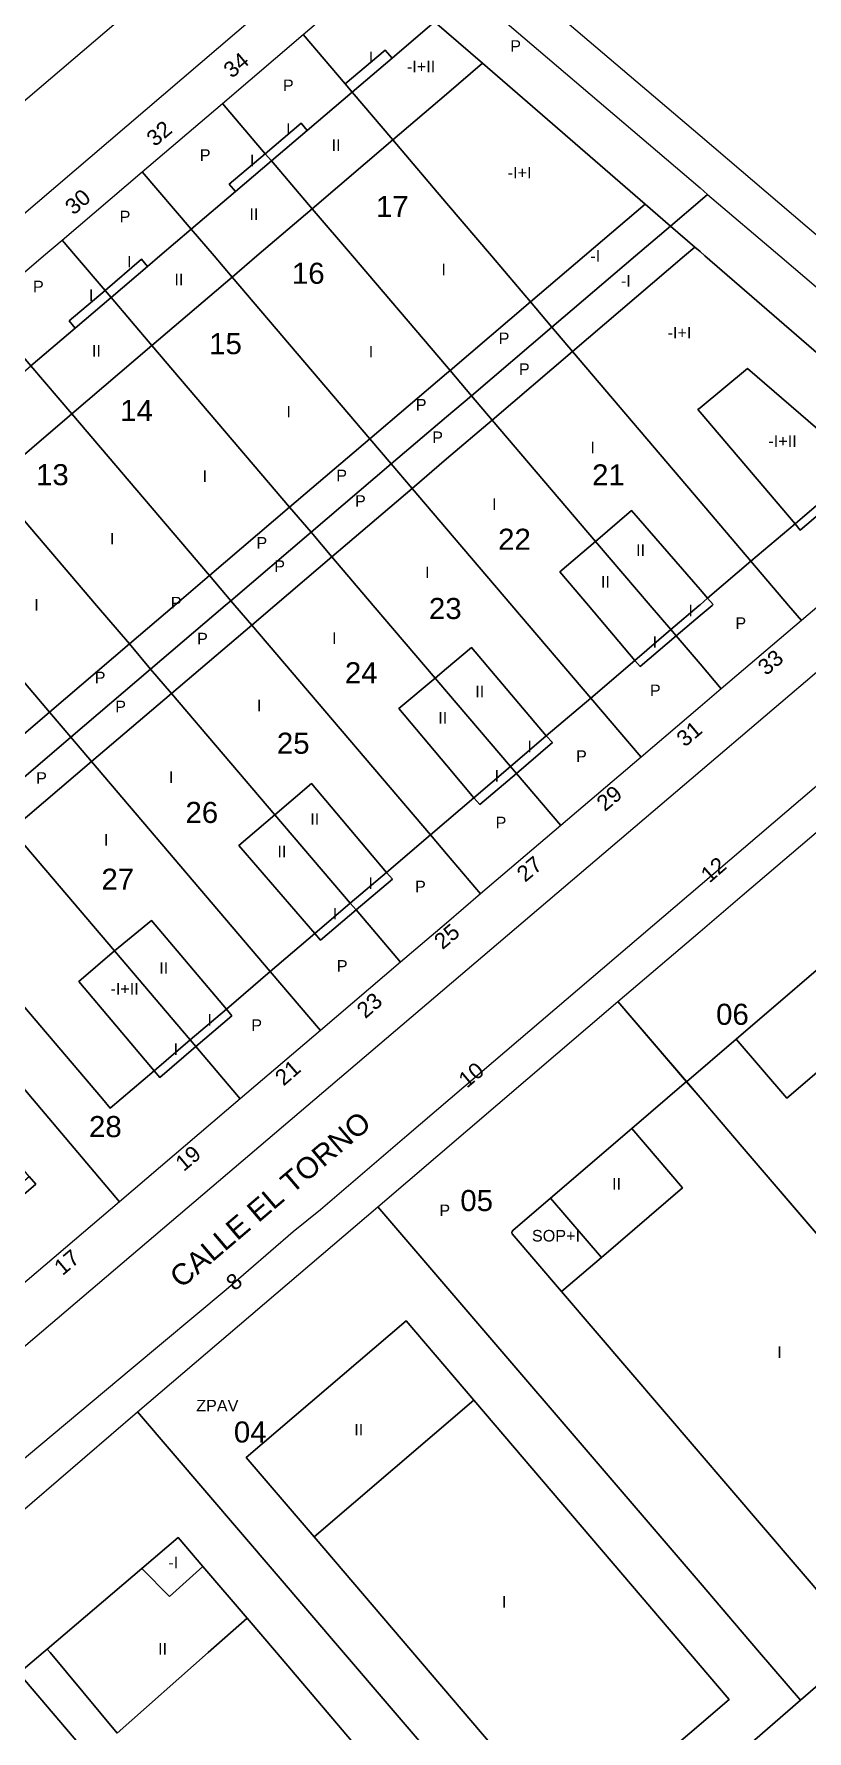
# Model space of a CAD drawing. Header units: millimetres. Extents: x 2440 to 3220, y 1839 to 2413.
# Drawn here: x 2644.1 to 2717.5, y 2163.7 to 2324.8 of the extents above; entities that cross this region are included whole.
import ezdxf
from ezdxf.enums import TextEntityAlignment as Align

# ---------------------------------------------------------------- set-up
doc = ezdxf.new("R2010")
doc.units = ezdxf.units.MM
for name, color, linetype in [('140200', 6, 'Continuous'), ('145201', 1, 'Continuous'), ('BORDILLO', 8, 'Continuous'), ('PG-AA', 8, 'Continuous'), ('PG-LI', 4, 'Continuous'), ('PG-LP', 6, 'Continuous'), ('TXT_CALLE', 7, 'Continuous'), ('TXT_NUM_POLICIA', 7, 'Continuous')]:
    doc.layers.add(name, color=color, linetype=linetype)
doc.styles.add('Arial', font='Arial Regular.ttf')
doc.styles.get("Standard").update_dxf_attribs({"font": 'ARIAL.TTF'})

msp = doc.modelspace()

# ---------------------------------------------------------------- linework, layer by layer
at = {"layer": '140200'}
for points in [[(2673.66, 2320.08), (2669.67, 2324.76), (2678.26, 2332.08), (2682.06, 2331.78), (2683.28, 2330.74), (2707.36, 2310.21), (2708.08, 2309.6), (2707.36, 2308.99), (2704.55, 2306.59), (2701.22, 2303.75), (2693.29, 2297), (2691.26, 2299.39), (2687.55, 2303.75), (2683.28, 2308.77), (2678.18, 2314.76), (2674.32, 2319.3), (2673.66, 2320.08), (2673.66, 2320.08)], [(2666.08, 2313.45), (2662.01, 2318.23), (2669.67, 2324.76), (2673.66, 2320.08), (2674.32, 2319.3), (2678.18, 2314.76), (2683.28, 2308.77), (2687.55, 2303.75), (2691.26, 2299.39), (2693.29, 2297), (2685.65, 2290.49), (2683.62, 2292.88), (2683.28, 2293.28), (2674.35, 2303.75), (2670.53, 2308.23), (2666.66, 2312.77), (2666.08, 2313.45), (2666.08, 2313.45)], [(2659.05, 2306.29), (2654.4, 2311.74), (2662.01, 2318.23), (2666.08, 2313.45), (2666.66, 2312.77), (2670.53, 2308.23), (2674.35, 2303.75), (2683.28, 2293.28), (2683.62, 2292.88), (2685.65, 2290.49), (2683.28, 2288.47), (2678.04, 2284.01), (2676.01, 2286.39), (2662.92, 2301.74), (2661.21, 2303.75), (2659.05, 2306.29), (2659.05, 2306.29)], [(2648.07, 2303.75), (2646.79, 2305.25), (2654.4, 2311.74), (2659.05, 2306.29), (2661.21, 2303.75), (2662.92, 2301.74), (2676.01, 2286.39), (2678.04, 2284.01), (2670.42, 2277.52), (2668.39, 2279.9), (2655.31, 2295.25), (2651.43, 2299.8), (2650.86, 2300.47), (2648.07, 2303.75), (2648.07, 2303.75)], [(2695.26, 2294.69), (2693.29, 2297), (2701.22, 2303.75), (2704.55, 2306.59), (2707.36, 2308.99), (2708.08, 2309.6), (2714.94, 2303.75), (2734.16, 2287.36), (2734.86, 2284.36), (2718.68, 2270.58), (2716.99, 2269.14), (2715.76, 2270.58), (2712.2, 2274.77), (2707.36, 2280.46), (2695.26, 2294.69), (2695.26, 2294.69)], [(2643.82, 2293.32), (2639.17, 2298.76), (2645.03, 2303.75), (2646.79, 2305.25), (2648.07, 2303.75), (2650.86, 2300.47), (2651.43, 2299.8), (2655.31, 2295.25), (2668.39, 2279.9), (2670.42, 2277.52), (2662.81, 2271.03), (2660.78, 2273.41), (2647.7, 2288.76), (2643.82, 2293.32), (2643.82, 2293.32)], [(2635.63, 2287.5), (2631.56, 2292.28), (2639.17, 2298.76), (2643.82, 2293.32), (2647.7, 2288.76), (2660.78, 2273.41), (2662.81, 2271.03), (2662.28, 2270.58), (2655.19, 2264.54), (2653.17, 2266.92), (2650.05, 2270.58), (2640.09, 2282.26), (2636.2, 2286.83), (2635.63, 2287.5), (2635.63, 2287.5)], [(2687.62, 2288.18), (2685.65, 2290.49), (2693.29, 2297), (2695.26, 2294.69), (2707.36, 2280.46), (2712.2, 2274.77), (2715.76, 2270.58), (2716.99, 2269.14), (2709.38, 2262.66), (2707.36, 2265.03), (2705.1, 2267.68), (2704.59, 2268.28), (2702.63, 2270.58), (2697.44, 2276.66), (2687.62, 2288.18), (2687.62, 2288.18)], [(2628.63, 2280.38), (2624, 2285.83), (2631.56, 2292.28), (2635.63, 2287.5), (2636.2, 2286.83), (2640.09, 2282.26), (2650.05, 2270.58), (2653.17, 2266.92), (2655.19, 2264.54), (2647.61, 2258.08), (2645.59, 2260.46), (2636.97, 2270.58), (2632.52, 2275.81), (2628.63, 2280.38), (2628.63, 2280.38)], [(2680.01, 2281.69), (2678.04, 2284.01), (2683.28, 2288.47), (2685.65, 2290.49), (2687.62, 2288.18), (2697.44, 2276.66), (2702.63, 2270.58), (2704.59, 2268.28), (2705.1, 2267.68), (2707.36, 2265.03), (2709.38, 2262.66), (2707.36, 2260.94), (2701.77, 2256.17), (2696.98, 2261.79), (2689.49, 2270.58), (2683.28, 2277.86), (2680.01, 2281.69), (2680.01, 2281.69)], [(2620.43, 2274.6), (2616.39, 2279.34), (2624, 2285.83), (2628.63, 2280.38), (2632.52, 2275.81), (2636.97, 2270.58), (2645.59, 2260.46), (2647.61, 2258.08), (2640, 2251.6), (2637.98, 2253.97), (2624.92, 2269.32), (2623.85, 2270.58), (2621.02, 2273.9), (2620.43, 2274.6), (2620.43, 2274.6)], [(2672.4, 2275.2), (2670.42, 2277.52), (2678.04, 2284.01), (2680.01, 2281.69), (2683.28, 2277.86), (2689.49, 2270.58), (2696.98, 2261.79), (2701.77, 2256.17), (2694.14, 2249.68), (2689.92, 2254.64), (2689.36, 2255.29), (2683.28, 2262.42), (2682.21, 2263.68), (2676.33, 2270.58), (2672.4, 2275.2), (2672.4, 2275.2)], [(2663.19, 2270.58), (2662.81, 2271.03), (2670.42, 2277.52), (2672.4, 2275.2), (2676.33, 2270.58), (2682.21, 2263.68), (2683.28, 2262.42), (2689.36, 2255.29), (2689.92, 2254.64), (2694.14, 2249.68), (2686.52, 2243.19), (2683.28, 2247.01), (2681.76, 2248.8), (2664.79, 2268.71), (2663.19, 2270.58), (2663.19, 2270.58)], [(2657.17, 2262.22), (2655.19, 2264.54), (2662.28, 2270.58), (2662.81, 2271.03), (2663.19, 2270.58), (2664.79, 2268.71), (2681.76, 2248.8), (2683.28, 2247.01), (2686.52, 2243.19), (2683.28, 2240.43), (2678.92, 2236.71), (2674.7, 2241.67), (2674.15, 2242.31), (2666.99, 2250.71), (2657.17, 2262.22), (2657.17, 2262.22)], [(2649.59, 2255.76), (2647.61, 2258.08), (2655.19, 2264.54), (2657.17, 2262.22), (2666.99, 2250.71), (2674.15, 2242.31), (2674.7, 2241.67), (2678.92, 2236.71), (2671.31, 2230.22), (2666.55, 2235.82), (2649.59, 2255.76), (2649.59, 2255.76)], [(2641.98, 2249.27), (2640, 2251.6), (2647.61, 2258.08), (2649.59, 2255.76), (2666.55, 2235.82), (2671.31, 2230.22), (2663.7, 2223.73), (2659.48, 2228.7), (2658.94, 2229.33), (2651.75, 2237.78), (2641.98, 2249.27), (2641.98, 2249.27)], [(2699.57, 2232.97), (2707.36, 2239.62), (2711.37, 2243.04), (2722.44, 2252.49), (2762.07, 2205.7), (2746.36, 2192.14), (2739.58, 2186.29), (2711.37, 2219.2), (2707.36, 2223.88), (2699.57, 2232.97), (2699.57, 2232.97)], [(2643.98, 2223.75), (2628.65, 2241.93), (2632.4, 2245.12), (2640, 2251.6), (2641.98, 2249.27), (2651.75, 2237.78), (2658.94, 2229.33), (2659.48, 2228.7), (2663.7, 2223.73), (2652.23, 2213.96), (2643.98, 2223.75), (2643.98, 2223.75)], [(2619.14, 2229.8), (2617.15, 2232.13), (2624.75, 2238.61), (2628.65, 2241.93), (2643.98, 2223.75), (2652.23, 2213.96), (2640.91, 2204.31), (2636.75, 2209.19), (2636.11, 2209.94), (2632.19, 2214.53), (2624.31, 2223.75), (2619.14, 2229.8), (2619.14, 2229.8)], [(2676.75, 2213.5), (2699.57, 2232.97), (2707.36, 2223.88), (2711.37, 2219.2), (2739.58, 2186.29), (2722.12, 2171.18), (2716.9, 2166.66), (2713.02, 2171.18), (2711.37, 2173.11), (2707.36, 2177.79), (2676.75, 2213.5), (2676.75, 2213.5)], [(2653.93, 2194.03), (2676.75, 2213.5), (2707.36, 2177.79), (2711.37, 2173.11), (2713.02, 2171.18), (2716.9, 2166.66), (2711.37, 2161.86), (2707.36, 2158.38), (2696.75, 2149.18), (2694.24, 2147), (2692.37, 2149.18), (2673.51, 2171.18), (2653.93, 2194.03), (2653.93, 2194.03)], [(2631.41, 2174.68), (2653.93, 2194.03), (2673.51, 2171.18), (2692.37, 2149.18), (2694.24, 2147), (2680.64, 2135.11), (2671.67, 2127.31), (2634.38, 2171.18), (2631.41, 2174.68), (2631.41, 2174.68)], [(2719.23, 2056.1), (2707.35, 2071.54), (2707.17, 2071.78), (2667.37, 2123.52), (2669.13, 2125.11), (2671.67, 2127.31), (2680.64, 2135.11), (2694.24, 2147), (2696.75, 2149.18), (2707.36, 2158.38), (2711.37, 2161.86), (2716.9, 2166.66), (2722.12, 2171.18)]]:
    msp.add_lwpolyline(points, dxfattribs=at)
at = {"layer": 'BORDILLO'}
for points in [[(2520.3, 2213.75), (2586.96, 2270.58), (2670.39, 2341.71)], [(2550.29, 2171.18), (2527.06, 2198.05), (2525.02, 2200.6), (2524.52, 2201.87), (2524.23, 2202.98), (2524.3, 2204.09), (2524.82, 2205.84), (2525.58, 2207.12), (2526.3, 2207.87), (2527.24, 2208.79), (2599.6, 2270.58), (2677.08, 2336.75), (2678.11, 2337.31), (2679.53, 2337.91), (2681.22, 2338.14), (2682.75, 2338.05), (2684.36, 2337.51), (2685.02, 2337.03), (2687.61, 2334.82), (2686.28, 2333.14), (2707.36, 2315.18), (2736.55, 2290.3)], [(2725.88, 2270.58), (2707.36, 2254.82), (2609.06, 2171.18)], [(2621.09, 2171.18), (2637.32, 2184.73), (2653.35, 2198.12), (2662.35, 2205.66), (2668.72, 2211.14), (2671.31, 2213.25), (2679.53, 2220.27), (2687.75, 2227.29), (2707.36, 2244.03), (2729.23, 2262.68)]]:
    msp.add_lwpolyline(points, dxfattribs=at)
at = {"layer": 'PG-LI'}
for points in [[(2669.67, 2324.76), (2678.26, 2332.08), (2682.06, 2331.78), (2683.28, 2330.74), (2707.36, 2310.21), (2708.08, 2309.6), (2707.36, 2308.99), (2704.55, 2306.59), (2702.15, 2308.67), (2686.71, 2322.04), (2683.28, 2325.01), (2682.16, 2325.98), (2678.11, 2322.53), (2677.46, 2323.28), (2673.66, 2320.08), (2669.67, 2324.76), (2669.67, 2324.76)], [(2662.01, 2318.23), (2669.67, 2324.76), (2673.66, 2320.08), (2674.32, 2319.3), (2670.07, 2315.67), (2669.48, 2316.36), (2666.08, 2313.45), (2662.01, 2318.23), (2662.01, 2318.23)], [(2674.32, 2319.3), (2678.11, 2322.53), (2682.16, 2325.98), (2683.28, 2325.01), (2686.71, 2322.04), (2683.28, 2319.11), (2678.18, 2314.76), (2674.32, 2319.3), (2674.32, 2319.3)], [(2673.66, 2320.08), (2677.46, 2323.28), (2678.11, 2322.53), (2674.32, 2319.3), (2673.66, 2320.08), (2673.66, 2320.08)], [(2678.18, 2314.76), (2683.28, 2319.11), (2686.71, 2322.04), (2702.15, 2308.67), (2696.38, 2303.75), (2691.26, 2299.39), (2687.55, 2303.75), (2683.28, 2308.77), (2678.18, 2314.76), (2678.18, 2314.76)], [(2654.4, 2311.74), (2662.01, 2318.23), (2666.08, 2313.45), (2662.66, 2310.58), (2663.26, 2309.87), (2659.05, 2306.29), (2654.4, 2311.74), (2654.4, 2311.74)], [(2666.66, 2312.77), (2670.07, 2315.67), (2674.32, 2319.3), (2678.18, 2314.76), (2670.53, 2308.23), (2666.66, 2312.77), (2666.66, 2312.77)], [(2666.08, 2313.45), (2669.48, 2316.36), (2670.07, 2315.67), (2666.66, 2312.77), (2666.08, 2313.45), (2666.08, 2313.45)], [(2662.66, 2310.58), (2666.08, 2313.45), (2666.66, 2312.77), (2663.26, 2309.87), (2662.66, 2310.58), (2662.66, 2310.58)], [(2670.53, 2308.23), (2678.18, 2314.76), (2683.28, 2308.77), (2687.55, 2303.75), (2691.26, 2299.39), (2683.62, 2292.88), (2683.28, 2293.28), (2674.35, 2303.75), (2670.53, 2308.23), (2670.53, 2308.23)], [(2646.79, 2305.25), (2654.4, 2311.74), (2659.05, 2306.29), (2656.07, 2303.75), (2654.89, 2302.75), (2654.32, 2303.44), (2650.86, 2300.47), (2648.07, 2303.75), (2646.79, 2305.25), (2646.79, 2305.25)], [(2659.05, 2306.29), (2663.26, 2309.87), (2666.66, 2312.77), (2670.53, 2308.23), (2665.28, 2303.75), (2662.92, 2301.74), (2661.21, 2303.75), (2659.05, 2306.29), (2659.05, 2306.29)], [(2691.26, 2299.39), (2696.38, 2303.75), (2702.15, 2308.67), (2704.55, 2306.59), (2701.22, 2303.75), (2693.29, 2297), (2691.26, 2299.39), (2691.26, 2299.39)], [(2704.55, 2306.59), (2707.36, 2308.99), (2708.08, 2309.6), (2714.94, 2303.75), (2734.16, 2287.36), (2734.86, 2284.36), (2718.68, 2270.58), (2716.99, 2269.14), (2715.76, 2270.58), (2712.2, 2274.77), (2716.38, 2278.34), (2716.88, 2277.73), (2723.22, 2283.12), (2722.7, 2283.73), (2726.86, 2287.28), (2707.83, 2303.75), (2707.36, 2304.16), (2706.86, 2304.59), (2704.55, 2306.59), (2704.55, 2306.59)], [(2662.92, 2301.74), (2665.28, 2303.75), (2670.53, 2308.23), (2674.35, 2303.75), (2683.28, 2293.28), (2683.62, 2292.88), (2683.28, 2292.59), (2676.01, 2286.39), (2662.92, 2301.74), (2662.92, 2301.74)], [(2651.43, 2299.8), (2654.89, 2302.75), (2656.07, 2303.75), (2659.05, 2306.29), (2661.21, 2303.75), (2662.92, 2301.74), (2655.31, 2295.25), (2651.43, 2299.8), (2651.43, 2299.8)], [(2693.29, 2297), (2701.22, 2303.75), (2704.55, 2306.59), (2706.86, 2304.59), (2705.88, 2303.75), (2695.26, 2294.69), (2693.29, 2297), (2693.29, 2297)], [(2639.17, 2298.76), (2645.03, 2303.75), (2646.79, 2305.25), (2648.07, 2303.75), (2650.86, 2300.47), (2647.46, 2297.58), (2648.03, 2296.9), (2643.82, 2293.32), (2639.17, 2298.76), (2639.17, 2298.76)], [(2695.26, 2294.69), (2705.88, 2303.75), (2706.86, 2304.59), (2707.36, 2304.16), (2707.83, 2303.75), (2726.86, 2287.28), (2722.7, 2283.73), (2711.86, 2293.08), (2707.36, 2289.35), (2707.16, 2289.18), (2707.36, 2288.94), (2716.38, 2278.34), (2712.2, 2274.77), (2707.36, 2280.46), (2695.26, 2294.69), (2695.26, 2294.69)], [(2650.86, 2300.47), (2654.32, 2303.44), (2654.89, 2302.75), (2651.43, 2299.8), (2650.86, 2300.47), (2650.86, 2300.47)], [(2647.46, 2297.58), (2650.86, 2300.47), (2651.43, 2299.8), (2648.03, 2296.9), (2647.46, 2297.58), (2647.46, 2297.58)], [(2655.31, 2295.25), (2662.92, 2301.74), (2676.01, 2286.39), (2668.39, 2279.9), (2655.31, 2295.25), (2655.31, 2295.25)], [(2643.82, 2293.32), (2648.03, 2296.9), (2651.43, 2299.8), (2655.31, 2295.25), (2647.7, 2288.76), (2643.82, 2293.32), (2643.82, 2293.32)], [(2683.62, 2292.88), (2691.26, 2299.39), (2693.29, 2297), (2685.65, 2290.49), (2683.62, 2292.88), (2683.62, 2292.88)], [(2685.65, 2290.49), (2693.29, 2297), (2695.26, 2294.69), (2687.62, 2288.18), (2685.65, 2290.49), (2685.65, 2290.49)], [(2647.7, 2288.76), (2655.31, 2295.25), (2668.39, 2279.9), (2660.78, 2273.41), (2647.7, 2288.76), (2647.7, 2288.76)], [(2687.62, 2288.18), (2695.26, 2294.69), (2707.36, 2280.46), (2712.2, 2274.77), (2708.08, 2271.26), (2707.36, 2272.09), (2700.86, 2279.58), (2697.44, 2276.66), (2687.62, 2288.18), (2687.62, 2288.18)], [(2636.2, 2286.83), (2639.66, 2289.78), (2643.82, 2293.32), (2647.7, 2288.76), (2640.09, 2282.26), (2636.2, 2286.83), (2636.2, 2286.83)], [(2676.01, 2286.39), (2683.28, 2292.59), (2683.62, 2292.88), (2685.65, 2290.49), (2683.28, 2288.47), (2678.04, 2284.01), (2676.01, 2286.39), (2676.01, 2286.39)], [(2716.38, 2278.34), (2707.36, 2288.94), (2707.16, 2289.18), (2707.36, 2289.35), (2711.86, 2293.08), (2722.7, 2283.73), (2716.38, 2278.34), (2716.38, 2278.34)], [(2678.04, 2284.01), (2683.28, 2288.47), (2685.65, 2290.49), (2687.62, 2288.18), (2683.28, 2284.48), (2680.01, 2281.69), (2678.04, 2284.01), (2678.04, 2284.01)], [(2640.09, 2282.26), (2647.7, 2288.76), (2660.78, 2273.41), (2657.46, 2270.58), (2653.17, 2266.92), (2650.05, 2270.58), (2640.09, 2282.26), (2640.09, 2282.26)], [(2680.01, 2281.69), (2683.28, 2284.48), (2687.62, 2288.18), (2697.44, 2276.66), (2694.06, 2273.78), (2696.76, 2270.58), (2701.17, 2265.36), (2696.98, 2261.79), (2689.49, 2270.58), (2683.28, 2277.86), (2680.01, 2281.69), (2680.01, 2281.69)], [(2668.39, 2279.9), (2676.01, 2286.39), (2678.04, 2284.01), (2670.42, 2277.52), (2668.39, 2279.9), (2668.39, 2279.9)], [(2670.42, 2277.52), (2678.04, 2284.01), (2680.01, 2281.69), (2672.4, 2275.2), (2670.42, 2277.52), (2670.42, 2277.52)], [(2716.38, 2278.34), (2722.7, 2283.73), (2723.22, 2283.12), (2716.88, 2277.73), (2716.38, 2278.34), (2716.38, 2278.34)], [(2632.52, 2275.81), (2640.09, 2282.26), (2650.05, 2270.58), (2653.17, 2266.92), (2645.59, 2260.46), (2636.97, 2270.58), (2632.52, 2275.81), (2632.52, 2275.81)], [(2672.4, 2275.2), (2680.01, 2281.69), (2683.28, 2277.86), (2689.49, 2270.58), (2696.98, 2261.79), (2692.76, 2258.19), (2685.66, 2266.58), (2683.28, 2264.58), (2682.21, 2263.68), (2676.33, 2270.58), (2672.4, 2275.2), (2672.4, 2275.2)], [(2660.78, 2273.41), (2668.39, 2279.9), (2670.42, 2277.52), (2662.81, 2271.03), (2660.78, 2273.41), (2660.78, 2273.41)], [(2697.44, 2276.66), (2700.86, 2279.58), (2707.36, 2272.09), (2708.08, 2271.26), (2707.36, 2270.65), (2707.28, 2270.58), (2704.59, 2268.28), (2702.63, 2270.58), (2697.44, 2276.66), (2697.44, 2276.66)], [(2662.81, 2271.03), (2670.42, 2277.52), (2672.4, 2275.2), (2666.98, 2270.58), (2664.79, 2268.71), (2663.19, 2270.58), (2662.81, 2271.03), (2662.81, 2271.03)], [(2694.06, 2273.78), (2697.44, 2276.66), (2702.63, 2270.58), (2704.59, 2268.28), (2701.17, 2265.36), (2696.76, 2270.58), (2694.06, 2273.78), (2694.06, 2273.78)], [(2624.92, 2269.32), (2626.4, 2270.58), (2632.52, 2275.81), (2636.97, 2270.58), (2645.59, 2260.46), (2637.98, 2253.97), (2624.92, 2269.32), (2624.92, 2269.32)], [(2664.79, 2268.71), (2666.98, 2270.58), (2672.4, 2275.2), (2676.33, 2270.58), (2682.21, 2263.68), (2678.76, 2260.78), (2683.28, 2255.42), (2685.89, 2252.33), (2683.28, 2250.1), (2681.76, 2248.8), (2664.79, 2268.71), (2664.79, 2268.71)], [(2705.1, 2267.68), (2707.36, 2269.61), (2708.5, 2270.58), (2708.61, 2270.67), (2708.08, 2271.26), (2712.2, 2274.77), (2715.76, 2270.58), (2716.99, 2269.14), (2709.38, 2262.66), (2707.36, 2265.03), (2705.1, 2267.68), (2705.1, 2267.68)], [(2653.17, 2266.92), (2657.46, 2270.58), (2660.78, 2273.41), (2662.81, 2271.03), (2662.28, 2270.58), (2655.19, 2264.54), (2653.17, 2266.92), (2653.17, 2266.92)], [(2655.19, 2264.54), (2662.28, 2270.58), (2662.81, 2271.03), (2663.19, 2270.58), (2664.79, 2268.71), (2657.17, 2262.22), (2655.19, 2264.54), (2655.19, 2264.54)], [(2704.59, 2268.28), (2707.28, 2270.58), (2707.36, 2270.65), (2708.08, 2271.26), (2708.61, 2270.67), (2708.5, 2270.58), (2707.36, 2269.61), (2705.1, 2267.68), (2704.59, 2268.28), (2704.59, 2268.28)], [(2657.17, 2262.22), (2664.79, 2268.71), (2681.76, 2248.8), (2677.59, 2245.24), (2670.46, 2253.68), (2666.99, 2250.71), (2657.17, 2262.22), (2657.17, 2262.22)], [(2701.17, 2265.36), (2704.59, 2268.28), (2705.1, 2267.68), (2701.66, 2264.78), (2701.17, 2265.36), (2701.17, 2265.36)], [(2645.59, 2260.46), (2653.17, 2266.92), (2655.19, 2264.54), (2647.61, 2258.08), (2645.59, 2260.46), (2645.59, 2260.46)], [(2696.98, 2261.79), (2701.17, 2265.36), (2701.66, 2264.78), (2705.1, 2267.68), (2707.36, 2265.03), (2709.38, 2262.66), (2707.36, 2260.94), (2701.77, 2256.17), (2696.98, 2261.79), (2696.98, 2261.79)], [(2682.21, 2263.68), (2683.28, 2264.58), (2685.66, 2266.58), (2692.76, 2258.19), (2689.36, 2255.29), (2683.28, 2262.42), (2682.21, 2263.68), (2682.21, 2263.68)], [(2647.61, 2258.08), (2655.19, 2264.54), (2657.17, 2262.22), (2649.59, 2255.76), (2647.61, 2258.08), (2647.61, 2258.08)], [(2678.76, 2260.78), (2682.21, 2263.68), (2683.28, 2262.42), (2689.36, 2255.29), (2685.89, 2252.33), (2683.28, 2255.42), (2678.76, 2260.78), (2678.76, 2260.78)], [(2649.59, 2255.76), (2657.17, 2262.22), (2666.99, 2250.71), (2663.56, 2247.78), (2670.79, 2239.44), (2666.55, 2235.82), (2649.59, 2255.76), (2649.59, 2255.76)], [(2689.92, 2254.64), (2693.36, 2257.58), (2692.76, 2258.19), (2696.98, 2261.79), (2701.77, 2256.17), (2694.14, 2249.68), (2689.92, 2254.64), (2689.92, 2254.64)], [(2637.98, 2253.97), (2645.59, 2260.46), (2647.61, 2258.08), (2640, 2251.6), (2637.98, 2253.97), (2637.98, 2253.97)], [(2640, 2251.6), (2647.61, 2258.08), (2649.59, 2255.76), (2641.98, 2249.27), (2640, 2251.6), (2640, 2251.6)], [(2689.36, 2255.29), (2692.76, 2258.19), (2693.36, 2257.58), (2689.92, 2254.64), (2689.36, 2255.29), (2689.36, 2255.29)], [(2641.98, 2249.27), (2649.59, 2255.76), (2666.55, 2235.82), (2662.38, 2232.26), (2655.26, 2240.68), (2651.75, 2237.78), (2641.98, 2249.27), (2641.98, 2249.27)], [(2681.76, 2248.8), (2683.28, 2250.1), (2685.89, 2252.33), (2686.46, 2251.68), (2689.92, 2254.64), (2694.14, 2249.68), (2686.52, 2243.19), (2683.28, 2247.01), (2681.76, 2248.8), (2681.76, 2248.8)], [(2685.89, 2252.33), (2689.36, 2255.29), (2689.92, 2254.64), (2686.46, 2251.68), (2685.89, 2252.33), (2685.89, 2252.33)], [(2666.99, 2250.71), (2670.46, 2253.68), (2677.59, 2245.24), (2674.15, 2242.31), (2666.99, 2250.71), (2666.99, 2250.71)], [(2706.07, 2225.37), (2699.57, 2232.97), (2707.36, 2239.62), (2711.37, 2243.04), (2722.44, 2252.49), (2762.07, 2205.7), (2746.36, 2192.14), (2739.58, 2186.29), (2736.66, 2189.69), (2752.65, 2203.39), (2752.72, 2203.48), (2752.75, 2203.59), (2752.74, 2203.71), (2727.1, 2233.66), (2722.48, 2239.05), (2722.39, 2239.12), (2722.28, 2239.15), (2722.16, 2239.14), (2710.78, 2229.41), (2706.07, 2225.37), (2706.07, 2225.37)], [(2663.56, 2247.78), (2666.99, 2250.71), (2674.15, 2242.31), (2670.79, 2239.44), (2663.56, 2247.78), (2663.56, 2247.78)], [(2634.38, 2242.8), (2641.98, 2249.27), (2651.75, 2237.78), (2648.36, 2234.87), (2655.52, 2226.41), (2652.39, 2223.75), (2651.36, 2222.87), (2650.61, 2223.75), (2634.38, 2242.8), (2634.38, 2242.8)], [(2674.7, 2241.67), (2678.16, 2244.58), (2677.59, 2245.24), (2681.76, 2248.8), (2683.28, 2247.01), (2686.52, 2243.19), (2683.28, 2240.43), (2678.92, 2236.71), (2674.7, 2241.67), (2674.7, 2241.67)], [(2628.65, 2241.93), (2632.4, 2245.12), (2634.38, 2242.8), (2650.61, 2223.75), (2651.36, 2222.87), (2652.39, 2223.75), (2655.52, 2226.41), (2656.06, 2225.78), (2659.48, 2228.7), (2663.7, 2223.73), (2652.23, 2213.96), (2643.98, 2223.75), (2628.65, 2241.93), (2628.65, 2241.93)], [(2674.15, 2242.31), (2677.59, 2245.24), (2678.16, 2244.58), (2674.7, 2241.67), (2674.15, 2242.31), (2674.15, 2242.31)], [(2617.15, 2232.13), (2624.75, 2238.61), (2628.65, 2241.93), (2643.98, 2223.75), (2652.23, 2213.96), (2640.91, 2204.31), (2636.75, 2209.19), (2644.29, 2215.63), (2643.66, 2216.37), (2639.75, 2220.97), (2637.39, 2223.75), (2626.74, 2236.27), (2619.14, 2229.8), (2617.15, 2232.13), (2617.15, 2232.13)], [(2666.55, 2235.82), (2670.79, 2239.44), (2671.33, 2238.8), (2674.7, 2241.67), (2678.92, 2236.71), (2671.31, 2230.22), (2666.55, 2235.82), (2666.55, 2235.82)], [(2670.79, 2239.44), (2674.15, 2242.31), (2674.7, 2241.67), (2671.33, 2238.8), (2670.79, 2239.44), (2670.79, 2239.44)], [(2651.75, 2237.78), (2655.26, 2240.68), (2662.38, 2232.26), (2658.94, 2229.33), (2651.75, 2237.78), (2651.75, 2237.78)], [(2648.36, 2234.87), (2651.75, 2237.78), (2658.94, 2229.33), (2655.52, 2226.41), (2648.36, 2234.87), (2648.36, 2234.87)], [(2727.1, 2233.66), (2715.6, 2223.8), (2710.78, 2229.41), (2722.16, 2239.14), (2722.28, 2239.15), (2722.39, 2239.12), (2722.48, 2239.05), (2727.1, 2233.66), (2727.1, 2233.66)], [(2659.48, 2228.7), (2662.89, 2231.63), (2662.38, 2232.26), (2666.55, 2235.82), (2671.31, 2230.22), (2663.7, 2223.73), (2659.48, 2228.7), (2659.48, 2228.7)], [(2736.66, 2189.69), (2739.58, 2186.29), (2722.12, 2171.18), (2716.9, 2166.66), (2713.02, 2171.18), (2711.37, 2173.11), (2707.36, 2177.79), (2676.75, 2213.5), (2699.57, 2232.97), (2706.07, 2225.38), (2700.88, 2220.92), (2693.17, 2214.31), (2689.6, 2211.25), (2689.53, 2211.16), (2689.5, 2211.05), (2689.51, 2210.93), (2694.19, 2205.44), (2719.77, 2175.6), (2719.86, 2175.52), (2720.09, 2175.5), (2720.2, 2175.56), (2736.66, 2189.69), (2736.66, 2189.69)], [(2736.66, 2189.69), (2711.37, 2219.2), (2707.36, 2223.88), (2706.07, 2225.37), (2710.78, 2229.41), (2715.6, 2223.8), (2727.1, 2233.66), (2752.74, 2203.71), (2752.75, 2203.59), (2752.72, 2203.48), (2752.65, 2203.39), (2736.66, 2189.69), (2736.66, 2189.69)], [(2658.94, 2229.33), (2662.38, 2232.26), (2662.89, 2231.63), (2659.48, 2228.7), (2658.94, 2229.33), (2658.94, 2229.33)], [(2655.52, 2226.41), (2658.94, 2229.33), (2659.48, 2228.7), (2656.06, 2225.78), (2655.52, 2226.41), (2655.52, 2226.41)], [(2736.66, 2189.69), (2720.2, 2175.56), (2720.09, 2175.5), (2719.86, 2175.52), (2719.77, 2175.6), (2694.19, 2205.44), (2697.99, 2208.69), (2705.69, 2215.3), (2700.88, 2220.92), (2706.07, 2225.38), (2707.36, 2223.88), (2711.37, 2219.2), (2736.66, 2189.69), (2736.66, 2189.69)], [(2697.99, 2208.69), (2693.17, 2214.31), (2700.88, 2220.92), (2705.69, 2215.3), (2697.99, 2208.69), (2697.99, 2208.69)], [(2636.11, 2209.94), (2643.66, 2216.37), (2644.29, 2215.63), (2636.75, 2209.19), (2636.11, 2209.94), (2636.11, 2209.94)], [(2653.93, 2194.03), (2676.75, 2213.5), (2707.36, 2177.79), (2711.37, 2173.11), (2713.02, 2171.18), (2716.9, 2166.66), (2711.37, 2161.86), (2707.36, 2158.38), (2696.75, 2149.18), (2694.24, 2147), (2692.37, 2149.18), (2673.51, 2171.18), (2653.93, 2194.03), (2653.93, 2194.03)], [(2694.19, 2205.44), (2689.51, 2210.93), (2689.5, 2211.05), (2689.53, 2211.16), (2689.6, 2211.25), (2693.17, 2214.31), (2697.99, 2208.69), (2694.19, 2205.44), (2694.19, 2205.44)], [(2685.89, 2195.13), (2679.45, 2202.66), (2664.27, 2189.7), (2670.71, 2182.17), (2694.96, 2153.76), (2710.14, 2166.72), (2685.89, 2195.13), (2685.89, 2195.13)], [(2670.71, 2182.17), (2664.27, 2189.7), (2679.45, 2202.66), (2685.89, 2195.13), (2670.71, 2182.17), (2670.71, 2182.17)], [(2685.89, 2195.13), (2710.14, 2166.72), (2694.96, 2153.76), (2670.71, 2182.17), (2685.89, 2195.13), (2685.89, 2195.13)], [(2634.38, 2171.18), (2631.41, 2174.68), (2653.93, 2194.03), (2673.51, 2171.18), (2692.37, 2149.18), (2694.24, 2147), (2680.64, 2135.11), (2671.67, 2127.31), (2634.38, 2171.18), (2634.38, 2171.18)], [(2644.98, 2171.18), (2642.68, 2169.22), (2649.19, 2161.58), (2659.75, 2149.18), (2662.23, 2146.27), (2672.07, 2134.71), (2687.2, 2147.6), (2685.86, 2149.18), (2667.14, 2171.18), (2664.35, 2174.46), (2660.16, 2179.35), (2657.81, 2182.1), (2654.34, 2179.15), (2645.37, 2171.51), (2644.98, 2171.18), (2644.98, 2171.18)], [(2660.16, 2179.35), (2656.97, 2176.51), (2654.34, 2179.15), (2657.81, 2182.1), (2660.16, 2179.35), (2660.16, 2179.35)], [(2645.64, 2171.18), (2645.37, 2171.51), (2654.34, 2179.15), (2656.97, 2176.51), (2660.16, 2179.35), (2664.35, 2174.46), (2660.65, 2171.18), (2652.02, 2163.53), (2645.64, 2171.18), (2645.64, 2171.18)], [(2667.14, 2171.18), (2685.86, 2149.18), (2687.2, 2147.6), (2672.07, 2134.71), (2662.23, 2146.27), (2659.75, 2149.18), (2649.19, 2161.58), (2642.68, 2169.22), (2644.98, 2171.18), (2645.37, 2171.51), (2645.64, 2171.18), (2652.02, 2163.53), (2660.65, 2171.18), (2664.35, 2174.46), (2667.14, 2171.18), (2667.14, 2171.18)], [(2719.23, 2056.1), (2707.35, 2071.54), (2707.17, 2071.78), (2667.37, 2123.52), (2669.13, 2125.11), (2671.67, 2127.31), (2680.64, 2135.11), (2694.24, 2147), (2696.75, 2149.18), (2707.36, 2158.38), (2711.37, 2161.86), (2716.9, 2166.66), (2722.12, 2171.18)]]:
    msp.add_lwpolyline(points, dxfattribs=at)
at = {"layer": 'PG-LP'}
for points in [[(2639.17, 2298.76), (2645.03, 2303.75), (2646.79, 2305.25), (2654.4, 2311.74), (2662.01, 2318.23), (2669.67, 2324.76), (2678.26, 2332.08)], [(2683.28, 2330.74), (2707.36, 2310.21), (2708.08, 2309.6), (2714.94, 2303.75), (2734.16, 2287.36)], [(2718.68, 2270.58), (2716.99, 2269.14), (2709.38, 2262.66), (2707.36, 2260.94), (2701.77, 2256.17), (2694.14, 2249.68), (2686.52, 2243.19), (2683.28, 2240.43), (2678.92, 2236.71), (2671.31, 2230.22), (2663.7, 2223.73), (2652.23, 2213.96), (2640.91, 2204.31), (2633.3, 2197.83), (2625.6, 2191.27), (2618.01, 2184.81), (2610.4, 2178.32), (2603.28, 2172.25), (2602.84, 2171.88), (2602.02, 2171.18), (2595.23, 2165.4), (2587.62, 2158.92)]]:
    msp.add_lwpolyline(points, dxfattribs=at)

# ---------------------------------------------------------------- texts
at = {"layer": '145201'}
for s, p in [('17', (2678.14, 2306.85)), ('16', (2670.16, 2300.51)), ('15', (2662.3, 2293.83)), ('14', (2653.85, 2287.49)), ('13', (2645.86, 2281.39)), ('21', (2698.66, 2281.37)), ('22', (2689.74, 2275.26)), ('23', (2683.17, 2268.69)), ('24', (2675.19, 2262.59)), ('25', (2668.73, 2255.9)), ('26', (2660.05, 2249.33)), ('27', (2652.07, 2242.99)), ('06', (2710.44, 2230.17)), ('28', (2650.89, 2219.51)), ('05', (2686.15, 2212.49)), ('04', (2664.65, 2190.52))]:
    msp.add_text(s, height=2, dxfattribs=at).set_placement(p, align=Align.BOTTOM_CENTER)
at = {"layer": 'PG-AA'}
for s, p in [('I', (2676.11, 2321.73)), ('P', (2689.85, 2322.8)), ('-I+II', (2680.87, 2320.85)), ('P', (2668.26, 2319.07)), ('I', (2668.26, 2314.91)), ('P', (2660.37, 2312.45)), ('I', (2664.83, 2311.93)), ('II', (2672.8, 2313.38)), ('-I+I', (2690.23, 2310.78)), ('P', (2652.76, 2306.61)), ('II', (2665, 2306.83)), ('I', (2653.17, 2302.33)), ('-I', (2697.42, 2302.88)), ('II', (2657.87, 2300.63)), ('I', (2683.02, 2301.58)), ('P', (2644.53, 2299.97)), ('I', (2649.54, 2299.16)), ('-I', (2700.32, 2300.51)), ('P', (2688.75, 2295.05)), ('-I+I', (2705.41, 2295.59)), ('II', (2650.04, 2293.87)), ('I', (2676.12, 2293.79)), ('P', (2690.67, 2292.13)), ('I', (2668.3, 2288.09)), ('P', (2680.88, 2288.75)), ('P', (2682.44, 2285.66)), ('I', (2697.16, 2284.68)), ('-I+II', (2715.2, 2285.3)), ('I', (2660.34, 2281.98)), ('P', (2673.33, 2282.04)), ('P', (2675.11, 2279.61)), ('I', (2687.83, 2279.3)), ('I', (2651.54, 2276.04)), ('P', (2665.75, 2275.64)), ('II', (2701.72, 2274.95)), ('P', (2667.44, 2273.43)), ('I', (2681.47, 2272.84)), ('II', (2698.38, 2271.94)), ('I', (2644.35, 2269.75)), ('P', (2657.62, 2269.96)), ('I', (2706.47, 2269.23)), ('P', (2711.23, 2268.02)), ('P', (2660.11, 2266.55)), ('I', (2672.63, 2266.6)), ('I', (2703.07, 2266.23)), ('P', (2650.39, 2262.86)), ('II', (2686.44, 2261.52)), ('P', (2703.11, 2261.64)), ('P', (2652.34, 2260.1)), ('I', (2665.49, 2260.19)), ('II', (2682.93, 2259.03)), ('I', (2691.19, 2256.32)), ('P', (2696.1, 2255.39)), ('P', (2644.83, 2253.32)), ('I', (2657.14, 2253.4)), ('I', (2688.07, 2253.53)), ('II', (2670.77, 2249.43)), ('P', (2688.46, 2249.09)), ('I', (2650.96, 2247.44)), ('II', (2667.66, 2246.33)), ('I', (2676.09, 2243.33)), ('P', (2680.81, 2243.02)), ('I', (2672.69, 2240.44)), ('II', (2656.43, 2235.28)), ('P', (2673.38, 2235.48)), ('-I+II', (2652.72, 2233.31)), ('I', (2660.8, 2230.37)), ('P', (2665.26, 2229.86)), ('I', (2657.59, 2227.59)), ('II', (2699.43, 2214.8)), ('P', (2683.12, 2212.28)), ('SOP+I', (2693.68, 2209.87)), ('I', (2714.91, 2198.82)), ('ZPAV', (2661.52, 2193.74)), ('II', (2674.95, 2191.46)), ('-I', (2657.34, 2178.85)), ('I', (2688.76, 2175.13)), ('II', (2656.32, 2170.66))]:
    msp.add_text(s, height=1.1, dxfattribs=at).set_placement(p, align=Align.BOTTOM_CENTER)
at = {"layer": 'TXT_CALLE', "style": 'Arial'}
msp.add_text('CALLE EL TORNO', height=2, rotation=40.44, dxfattribs=at).set_placement((2658.09, 2205.68, 595.87))
at = {"layer": 'TXT_NUM_POLICIA', "style": 'Arial'}
for s, rotation, p in [('34', 40, (2664.08, 2320.96)), ('32', 40, (2656.77, 2314.47)), ('30', 41, (2649.05, 2307.99)), ('33', 40, (2714.82, 2264.26)), ('31', 40, (2707.1, 2257.48)), ('29', 39.99, (2699.51, 2251.36)), ('27', 40, (2691.93, 2244.65)), ('12', 41, (2709.42, 2244.59)), ('25', 40, (2684.08, 2238.25)), ('23', 41, (2676.75, 2231.72)), ('21', 41, (2668.99, 2225.33)), ('10', 40, (2686.4, 2225.1)), ('19', 40, (2659.51, 2217.19)), ('17', 40, (2648, 2207.31)), ('8', 41.01, (2663.9, 2205.49))]:
    msp.add_text(s, height=1.5, rotation=rotation, dxfattribs=at).set_placement(p, align=Align.BOTTOM_CENTER)

doc.saveas('drawing.dxf')
